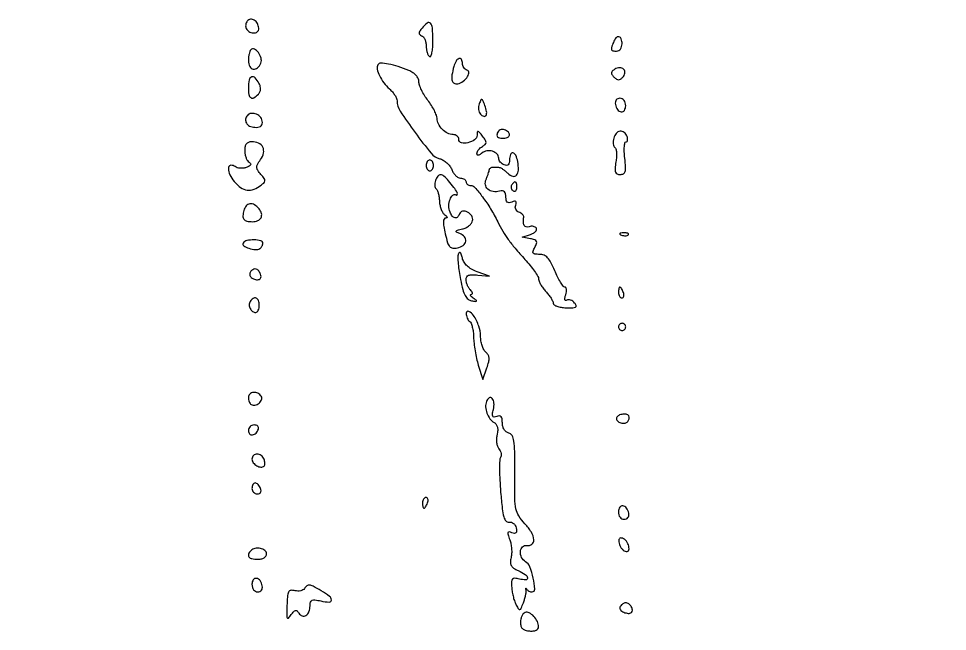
# Model space of a CAD drawing. Extents: x 0 to 4160, y 0 to 3120.
# Drawn here: x 3125.7 to 3381.7, y 558.1 to 727 of the extents above; entities that cross this region are included whole.
import ezdxf

# ---------------------------------------------------------------- set-up
doc = ezdxf.new("R2010")
doc.units = 0

msp = doc.modelspace()

# ---------------------------------------------------------------- linework, layer by layer
for points in [[(4159.499279, 606.274193, 0.000001), (4159.667734, 974.478125, 0.000057), (4159.806661, 1380.08378, 0.000034), (4159.883999, 1862.25)], [(757.647081, 3119.740147, 0.000002), (520.492565, 3119.487217, 0.4139)], [(1964.75, 0.149832, 0.000016), (2717.930904, 0.232101, 0.000028), (3351.473438, 0.357111), (3926.491843, 0.502577, 0.944149)]]:
    msp.add_lwpolyline(points, format="xyb")
for points in [[(3188.532624, 726.052786, 0.140675), (3188.238325, 725.005956, 0.150378), (3188.556117, 723.992904, 0.135832), (3189.426639, 723.26221, 0.107481), (3190.632341, 723, 0.107426), (3191.205027, 723.124479, 0.131351), (3191.62654, 723.471852, 0.120928), (3191.840657, 724.008508, 0.082815), (3191.823324, 724.667134, 0.103679), (3191.302492, 725.905288, 0.142821), (3190.371103, 726.66197, 0.182771), (3189.347864, 726.699843, 0.174919)], [(3236.872445, 724.337379, 0.024158), (3236.227915, 723.474905, 0.134492), (3236.044543, 722.932636, 0.241964), (3236.214414, 722.548224, 0.089044), (3236.75, 722.254045, -0.142429), (3237.228804, 721.921098, -0.064452), (3237.632812, 721.264358, -0.056235), (3237.907293, 720.40873, -0.049558), (3238, 719.475684, 0.036768), (3238.0696, 718.530489, 0.04085), (3238.276984, 717.639408, 0.04483), (3238.580247, 716.921961, 0.132696), (3238.942924, 716.535275, 0.450239), (3239.31463, 716.647222, 0.057901), (3239.607552, 717.541645, 0.03601), (3239.798864, 719.018436, 0.016148), (3239.846934, 720.976258, 0.015338), (3239.715179, 724.403873, 0.16532), (3239.186358, 725.665994, 0.397209), (3238.314146, 725.744839, 0.053719)], [(3289.606989, 720.418213, 0.013436), (3289.0888, 718.951151, 0.168163), (3289.100721, 718.370956, 0.274596), (3289.465711, 718.075161, 0.036287), (3290.5, 718, 0.130775), (3291.075754, 718.153209, 0.10214), (3291.5625, 718.583333, 0.08892), (3291.888136, 719.230589, 0.072314), (3292, 720, 0.07973), (3291.779244, 721.375605, 0.276633), (3291.125027, 721.941099, 0.272501), (3290.308319, 721.634558, 0.07847)], [(3189.690476, 718.357143, 0.110186), (3189.423964, 717.937581, 0.030492), (3189.202827, 717.184077, 0.029229), (3189.050838, 716.277221, 0.026911), (3189, 715.333333, 0.11803), (3189.369153, 713.791304, 0.232015), (3190.353181, 713.051146, 0.233839), (3191.534155, 713.378622, 0.119177), (3192.429755, 714.677541, 0.159682), (3192.499938, 716.087986, 0.093513), (3191.751936, 717.622902, 0.123046), (3190.651024, 718.524137, 0.316619)], [(3224.678699, 714.25367, 0.19483), (3224.502394, 713.066358, 0.052789), (3225.153977, 711.241254, 0.048396), (3226.343319, 709.279904, 0.04916), (3227.88197, 707.595012, -0.032118), (3228.692517, 706.765925, -0.03351), (3229.377829, 705.850997, -0.035579), (3229.856445, 704.984723, -0.108835), (3230, 704.333027, 0.145079), (3230.842469, 701.490649, 0.014261), (3234.94754, 695.551833, 0.013625), (3239.388058, 689.837168, 0.160625), (3241.733827, 688.351957, -0.072077), (3242.723427, 687.945396, -0.049638), (3243.702378, 687.227254, -0.049456), (3244.524931, 686.326151, -0.069538), (3245.048176, 685.373289, 0.052189), (3245.506538, 684.465564, 0.056237), (3246.133337, 683.697154, 0.063259), (3246.825399, 683.173394, 0.131118), (3247.475249, 683, -0.06375), (3248.058207, 682.925369, -0.081635), (3248.552104, 682.70625, -0.098531), (3248.88256, 682.381363, -0.150487), (3249, 682, 0.123783), (3249.096133, 681.617638, 0.099683), (3249.367188, 681.290114, 0.089745), (3249.772491, 681.067779, 0.078366), (3250.25, 680.987621, -0.214614), (3251.417472, 680.448351, -0.018254), (3253.54262, 677.813709, -0.023208), (3255.770758, 674.527678, -0.022175), (3257.721362, 671, 0.017728), (3259.143608, 668.372969, 0.023614), (3260.628328, 666.101258, 0.019815), (3262.514638, 663.699292, 0.008262), (3265.237534, 660.606465, -0.014313), (3266.669708, 658.939472, -0.018505), (3267.880829, 657.326804, -0.016449), (3268.782685, 655.932833, -0.133713), (3268.987534, 655.208187, 0.100894), (3269.124498, 654.567969, 0.029421), (3269.583838, 653.665236, 0.028267), (3270.233625, 652.686383, 0.026875), (3271, 651.769625, -0.023576), (3271.765539, 650.866043, -0.02637), (3272.4125, 649.926467, -0.02701), (3272.872434, 649.077064, -0.11102), (3273, 648.509627, 0.258625), (3273.241346, 648.074241, 0.05714), (3274.040249, 647.693907, 0.045757), (3275.184617, 647.415419, 0.02974), (3276.541272, 647.295996, 0.011381), (3278.44055, 647.285404, 0.120222), (3279.185111, 647.48067, 0.376016), (3279.336144, 647.887223, 0.082461), (3278.927965, 648.586797, 0.061121), (3278.412388, 649.0729, 0.071843), (3277.820607, 649.388892, 0.083825), (3277.246401, 649.493234, 0.142469), (3276.779559, 649.36376, -0.180301), (3276.437241, 649.295507, -0.310042), (3276.235372, 649.487855, -0.10422), (3276.235072, 650.018746, -0.025057), (3276.460254, 650.874771, 0.037743), (3276.652609, 651.689389, 0.067575), (3276.667357, 652.375714, 0.106205), (3276.513587, 652.831962, 0.264444), (3276.218087, 653, -0.237878), (3275.764453, 653.228764, -0.021123), (3275.025557, 654.321875, -0.023985), (3274.223258, 655.775902, -0.016279), (3273.445678, 657.5, 0.019925), (3272.407435, 659.757997, 0.069719), (3271.491706, 661.068103, 0.108751), (3270.495028, 661.757155, 0.097367), (3269.259795, 662, -0.025712), (3268.00142, 662.064752, -0.222696), (3267.532887, 662.346283, -0.244766), (3267.474713, 662.866337, -0.030685), (3267.962911, 663.930699, 0.038243), (3268.423586, 664.976436, 0.205741), (3268.382682, 665.583126, 0.194408), (3267.910282, 665.992159, 0.033843), (3266.748095, 666.303749), (3264.5, 666.746101), (3266.738753, 667.486741, 0.044895), (3267.553272, 667.840003, 0.075212), (3268.146588, 668.290197, 0.110951), (3268.435042, 668.760083, 0.224444), (3268.387602, 669.181864, 0.121827), (3268.05661, 669.50589, 0.081501), (3267.560071, 669.698286, 0.073719), (3266.977704, 669.733181, 0.069884), (3266.398849, 669.599558, -0.149864), (3265.603634, 669.544686, -0.210366), (3265.041792, 669.965895, -0.124775), (3264.789565, 670.897005, -0.044778), (3264.890854, 672.277826, 0.166452), (3264.83374, 672.616307, 0.070857), (3264.556238, 672.990177, 0.059079), (3264.116267, 673.34074, 0.047122), (3263.572418, 673.610584, -0.097797), (3263.062317, 673.931375, -0.097644), (3262.712119, 674.422152, -0.098231), (3262.575745, 675.006534, -0.100293), (3262.674483, 675.594099, 0.054768), (3262.837472, 676.214323, 0.273297), (3262.707431, 676.534304, 0.21953), (3262.329354, 676.618458, 0.038324), (3261.611341, 676.404352, -0.070925), (3260.868049, 676.234392, -0.201866), (3260.373302, 676.395713, -0.168509), (3260.086071, 676.89351, -0.0474), (3260, 677.799392, 0.055653), (3259.900132, 678.693848, 0.1536), (3259.584777, 679.235541, 0.171747), (3259.043103, 679.463665, 0.073542), (3258.25, 679.393377, -0.095349), (3256.441243, 679.311766, -0.144058), (3255.018572, 679.966268, -0.17296), (3254.337976, 681.180345, -0.146183), (3254.517916, 682.649075, 0.009837), (3254.834084, 683.412711, 0.010302), (3255.11489, 684.176603, 0.010018), (3255.330261, 684.845203, 0.044264), (3255.413633, 685.25, -0.094999), (3255.503502, 685.536377, -0.086786), (3255.694942, 685.779688, -0.08702), (3255.957078, 685.943088, -0.096246), (3256.25, 686), (3257.052455, 686), (3257.928571, 686, -0.11379), (3258.394833, 685.892496, -0.029314), (3259.07264, 685.511735, -0.02829), (3259.81479, 684.974026, -0.025464), (3260.519322, 684.337821, 0.118189), (3261.864775, 683.512709, 0.305643), (3262.907015, 683.810632, 0.172581), (3263.435577, 685.22635, 0.051148), (3263.232393, 687.564646, 0.054741), (3262.702136, 689.289476, 0.243939), (3261.907463, 689.938217, 0.385541), (3261.232274, 689.542746, 0.076394), (3261, 688.031385, -0.051069), (3260.9132, 687.183769, -0.155809), (3260.632608, 686.68592, -0.195231), (3260.163102, 686.507681, -0.086117), (3259.5, 686.638374, -0.068785), (3258.926531, 686.954467, -0.062945), (3258.440625, 687.422663, -0.066733), (3258.111635, 687.965369, -0.10329), (3258, 688.5, 0.196175), (3257.534178, 689.64157, 0.126451), (3256.29544, 690.391482, 0.112066), (3254.719937, 690.501316, 0.135603), (3253.373252, 689.894808, -0.027171), (3252.748029, 689.43086, -0.134645), (3252.33563, 689.295846, -0.29588), (3252.093417, 689.43667, -0.117744), (3252, 689.827865, -0.113796), (3252.108872, 690.300035, -0.053486), (3252.443539, 690.833715, -0.049072), (3252.932341, 691.342836, -0.049412), (3253.50992, 691.745614, 0.049004), (3254.285935, 692.285834, 0.21664), (3254.516285, 692.777619, 0.146244), (3254.336783, 693.404045, 0.01949), (3253.541724, 694.545304, 0.009824), (3252.703092, 695.61018, 0.170217), (3252.330962, 695.836726, 0.430088), (3252.103255, 695.68004, 0.034085), (3252.031803, 694.866577, -0.237054), (3251.354736, 693.581725, -0.095526), (3249.501063, 692.731987, -0.119688), (3247.715221, 692.730006, -0.346346), (3247, 693.638672, 0.114682), (3246.879308, 694.157953, 0.100381), (3246.538393, 694.60011, 0.093625), (3246.02865, 694.896847, 0.085324), (3245.428571, 695, -0.122163), (3243.915609, 695.375258, -0.076808), (3242.446372, 696.468164, -0.076483), (3241.369793, 697.959543, -0.118699), (3241, 699.495293, 0.094048), (3240.839996, 700.338423, 0.023851), (3240.265625, 701.615052, 0.023469), (3239.456912, 703.036041, 0.021821), (3238.5, 704.411113, -0.025241), (3237.543159, 705.806332, -0.025431), (3236.734375, 707.287469, -0.026258), (3236.165812, 708.645648, -0.086201), (3236, 709.60028, 0.111838), (3235.806809, 710.453185, 0.072083), (3235.241123, 711.299118, 0.062441), (3234.363039, 712.058052, 0.048731), (3233.25, 712.652644, 0.021104), (3230.289222, 713.736933, 0.031056), (3227.603756, 714.413367, 0.031101), (3225.471786, 714.675801, 0.281835)], [(3245.630286, 713.75, 0.019658), (3245.11047, 711.452696, 0.085017), (3245.091533, 710.058992, 0.18555), (3245.528692, 709.300706, 0.171889), (3246.377555, 709, 0.144004), (3247.842001, 709.430703, 0.086348), (3249.185797, 710.668477, 0.128987), (3249.730814, 711.966175, 0.361405), (3249.25, 712.745955, -0.092683), (3248.77223, 713.012885, -0.06988), (3248.367188, 713.459228, -0.068449), (3248.093651, 714.010345, -0.081183), (3248, 714.583333, 0.122724), (3247.72682, 715.679555, 0.370846), (3247.064249, 715.93814, 0.182939), (3246.234314, 715.239053, 0.061842)], [(3290, 713, 0.044456), (3289.302215, 712.477831, 0.184043), (3289.065372, 712.01786, 0.182588), (3289.193742, 711.5145, 0.043652), (3289.758359, 710.841641, 0.047626), (3290.432016, 710.285401, 0.14551), (3290.991325, 710.108675, 0.150044), (3291.545495, 710.268517, 0.051726), (3292.2, 710.8, 0.155629), (3292.789428, 711.941597, 0.242925), (3292.460382, 712.973143, 0.20787), (3291.353044, 713.409654, 0.130525)], [(3189, 708, 0.034493), (3189.13683, 706.018896, 0.213674), (3189.66462, 705.175056, 0.295242), (3190.504601, 705.161047, 0.057037), (3191.753196, 706.153196, 0.081163), (3192.205339, 706.781962, 0.101995), (3192.388144, 707.474241, 0.088719), (3192.292184, 708.256297, 0.04812), (3191.918012, 709.153196, 0.061612), (3190.851774, 710.664335, 0.311975), (3189.900233, 710.885578, 0.255125), (3189.20037, 710.04592, 0.048851)], [(3252.635784, 703.493251, 0.06147), (3252.443258, 702.718684, 0.057833), (3252.43894, 701.903964, 0.062152), (3252.613443, 701.173121, 0.107125), (3252.950551, 700.649449, 0.107382), (3253.888599, 700.046263, 0.378034), (3254.504943, 700.282024, 0.169121), (3254.659797, 701.324085, 0.041716), (3254.190049, 703.015285, 0.008832), (3253.651948, 704.39454, 0.224359), (3253.361379, 704.659722, 0.374203), (3253.077718, 704.533793, 0.017613)], [(3290.176676, 703.332866, 0.100818), (3290.769787, 701.900237, 0.210781), (3291.770795, 701.270086, 0.297834), (3292.642779, 701.672718, 0.14074), (3293, 702.916667, 0.066422), (3292.888599, 703.751548, 0.09567), (3292.561201, 704.41896, 0.111791), (3292.054646, 704.84677, 0.12024), (3291.426676, 705, 0.099154), (3290.820192, 704.878535, 0.133817), (3290.380696, 704.53647, 0.126354), (3290.159635, 704.00171, 0.083236)], [(3188.53422, 700.055368, 0.144136), (3188.230788, 698.94725, 0.173116), (3188.611303, 697.942001, 0.136742), (3189.647897, 697.241466, 0.080801), (3191.132341, 697, 0.058724), (3192.011784, 697.103646, 0.142972), (3192.573438, 697.424217, 0.160906), (3192.835092, 697.967189, 0.08023), (3192.811841, 698.738516, 0.148789), (3192.163712, 699.966422, 0.123391), (3190.89411, 700.734691, 0.136944), (3189.512979, 700.771225, 0.195296)], [(3257.614144, 695.436858, 0.097437), (3257.506289, 694.816529, 0.191389), (3257.698442, 694.36245, 0.147085), (3258.203375, 694.086475, 0.052077), (3259.031385, 694, 0.082284), (3260.356615, 694.219577, 0.258012), (3260.942638, 694.864752, 0.277251), (3260.688863, 695.660997, 0.088968), (3259.582759, 696.329869, 0.100452), (3258.999793, 696.427645, 0.098266), (3258.419866, 696.291883, 0.097606), (3257.932703, 695.943756, 0.097642)], [(3289.710511, 694.000996, 0.042865), (3289.572544, 693.197736, 0.052509), (3289.588149, 692.436649, 0.061463), (3289.743163, 691.824968, 0.162984), (3290.028036, 691.482673, -0.204924), (3290.319355, 691.068484, -0.03502), (3290.455513, 690.093161, -0.033237), (3290.458296, 688.852977, -0.024172), (3290.303314, 687.481677, 0.017318), (3290.067045, 685.620084, 0.106011), (3290.181953, 684.66409, 0.212758), (3290.63739, 684.175332, 0.100691), (3291.49921, 684, 0.125328), (3292.376344, 684.223366, 0.202809), (3292.848383, 684.816869, 0.08428), (3292.973063, 686.016697, 0.011906), (3292.75289, 688.5, -0.017484), (3292.619299, 690.225312, -0.02936), (3292.643116, 691.678125, -0.030151), (3292.78938, 692.751922, -0.357999), (3293.091452, 693, 0.214135), (3293.365183, 693.122864, 0.138066), (3293.519699, 693.440625, 0.088237), (3293.520759, 693.925277, 0.048181), (3293.361626, 694.5, 0.128046), (3292.559093, 695.621495, 0.210741), (3291.456745, 695.93797, 0.189903), (3290.390781, 695.34008, 0.107541)], [(3188, 690.559017, 0.044253), (3188.087616, 689.571007, 0.04508), (3188.347689, 688.620189, 0.049175), (3188.729384, 687.840726, 0.116418), (3189.183624, 687.386514, -0.09653), (3189.582607, 687.017765, -0.28587), (3189.609508, 686.661705, -0.154909), (3189.255441, 686.310077, -0.031371), (3188.433624, 685.951082, -0.055442), (3187.607867, 685.750445, -0.049765), (3186.726966, 685.725655, -0.052836), (3185.924569, 685.869087, -0.097881), (3185.339028, 686.172143, 0.180688), (3184.206662, 686.541401, 0.351366), (3183.53352, 685.953294, 0.139737), (3183.692039, 684.385072, 0.064658), (3184.696537, 682.578902, 0.055812), (3186.447883, 680.692146, 0.1157), (3188.21961, 679.768152, 0.13204), (3190.056889, 679.790606, 0.084256), (3191.998759, 680.711684, 0.021465), (3193.234017, 681.658429, 0.185869), (3193.564227, 682.253798, 0.19667), (3193.400031, 682.898085, 0.024416), (3192.463867, 684.039927, -0.031103), (3191.564528, 685.167247, -0.148239), (3191.310656, 685.941472, -0.13503), (3191.51762, 686.766054, -0.02417), (3192.371939, 688.12063, 0.097358), (3193.175377, 689.934796, 0.175618), (3192.975347, 691.528169, 0.177307), (3191.804256, 692.613161, 0.099397), (3189.877555, 693, 0.086624), (3189.026805, 692.851496, 0.143345), (3188.442295, 692.424979, 0.117071), (3188.106329, 691.677848, 0.047411)], [(3238, 686.5, 0.064853), (3238.074694, 685.926543, 0.082425), (3238.29375, 685.440625, 0.098894), (3238.618646, 685.115568, 0.148195), (3239, 685, 0.148195), (3239.381354, 685.115568, 0.098894), (3239.70625, 685.440625, 0.082425), (3239.925306, 685.926543, 0.064853), (3240, 686.5, 0.064853), (3239.925306, 687.073457, 0.082425), (3239.70625, 687.559375, 0.098894), (3239.381354, 687.884432, 0.148195), (3239, 688, 0.148195), (3238.618646, 687.884432, 0.098894), (3238.29375, 687.559375, 0.082425), (3238.074694, 687.073457, 0.064853)], [(3240.573119, 682.32995, 0.050022), (3240.38702, 681.648111, 0.058933), (3240.354425, 680.980116, 0.068772), (3240.470707, 680.424485, 0.150545), (3240.728557, 680.07995, -0.139802), (3241.045592, 679.67441, -0.030385), (3241.332043, 678.824175, -0.029436), (3241.552727, 677.764697, -0.024497), (3241.664773, 676.61937, 0.041107), (3241.817953, 675.454066, 0.041569), (3242.159464, 674.334046, 0.044971), (3242.624916, 673.415311, 0.11225), (3243.152346, 672.884683, -0.031639), (3243.623008, 672.542875, -0.154702), (3243.799036, 672.269726, -0.366432), (3243.714649, 672.089069, -0.104769), (3243.388731, 672.015313, 0.281654), (3242.946115, 671.736047, 0.108299), (3242.763817, 671.000964, 0.050044), (3242.85798, 669.707442, 0.013073), (3243.269744, 667.663717, 0.015058), (3243.910041, 665.208156, 0.107476), (3244.494582, 664.136424, 0.193449), (3245.309984, 663.716909, 0.070586), (3246.631013, 663.780294, 0.105496), (3248.213363, 664.447618, 0.204334), (3248.927762, 665.591252, 0.223213), (3248.569585, 666.818439, 0.120748), (3247.25, 667.735345, -0.024189), (3246.36473, 668.125695, -0.434663), (3246.285927, 668.39261, -0.194627), (3246.615298, 668.644757, -0.009185), (3247.994749, 668.997806, 0.056943), (3248.973304, 669.350522, 0.055956), (3249.853355, 669.916483, 0.061013), (3250.509626, 670.599247, 0.11386), (3250.818655, 671.29687, 0.196477), (3250.556609, 672.60463, 0.126209), (3249.391966, 673.655168, 0.16008), (3248.054871, 673.878328, 0.281326), (3247.226637, 673.17991, -0.11109), (3246.692722, 672.295282, -0.249815), (3245.970007, 672.058273, -0.189464), (3245.205843, 672.523853, -0.070791), (3244.584314, 673.640877, -0.093535), (3244.272853, 675.353646, -0.082243), (3244.582002, 677.14642, -0.124529), (3245.326163, 678.275684, -0.335258), (3246.226505, 678.360012, 0.476238), (3246.567815, 678.47896, 0.210071), (3246.530419, 679.031459, 0.040422), (3245.629451, 680.460563, 0.016569), (3244.192908, 682.25, 0.034641), (3242.912537, 683.547302, 0.176971), (3241.984363, 683.909869, 0.245211), (3241.230853, 683.537622, 0.066248)], [(3261.542705, 681.069098, 0.108373), (3261.401101, 680.665803, 0.099685), (3261.434921, 680.22714, 0.095498), (3261.639411, 679.820631, 0.090427), (3261.983688, 679.510081, 0.136093), (3262.36964, 679.397824, 0.190788), (3262.701458, 679.524436, 0.140899), (3262.925389, 679.890269, 0.067432), (3263, 680.440983, 0.039415), (3262.914842, 681.519563, 0.25701), (3262.592818, 681.933879, 0.315493), (3262.13314, 681.838655, 0.050477)], [(3187.725393, 674.057905, 0.052447), (3187.500243, 672.577997, 0.178876), (3187.790728, 671.664328, 0.177564), (3188.607516, 671.155087, 0.051554), (3190.10765, 671, 0.096682), (3191.59055, 671.289446, 0.177534), (3192.490127, 672.105805, 0.187859), (3192.620177, 673.271956, 0.108522), (3191.963645, 674.543805, 0.081223), (3190.697922, 675.644962, 0.16858), (3189.436133, 675.926951, 0.193884), (3188.39235, 675.360567, 0.10914)], [(3187.570264, 665.11369, 0.405143), (3187.731006, 664.382137, 0.067195), (3189.162358, 663.689911, 0.05642), (3190.954376, 663.320028, 0.162509), (3192.173541, 663.607255, 0.072164), (3192.489729, 663.87231, 0.052935), (3192.757228, 664.244406, 0.053267), (3192.938932, 664.661227, 0.076312), (3193, 665.059017, 0.349678), (3192.444603, 665.756066, 0.053846), (3190.560065, 665.978823, 0.050997), (3188.55304, 665.793983, 0.208828)], [(3291.8125, 667.316886, 0.051402), (3292.359369, 667.160852, 0.05415), (3292.916927, 667.123424, 0.060344), (3293.402231, 667.202593, 0.126455), (3293.729167, 667.395833, 0.296942), (3293.77538, 667.614691, 0.208169), (3293.592839, 667.799335, 0.077125), (3293.112848, 667.910055, 0.028489), (3292.416667, 667.921053, 0.018894), (3291.670344, 667.862007, 0.168741), (3291.37858, 667.720685, 0.470617), (3291.395823, 667.538436, 0.054073)], [(3246.86701, 662.04219, 0.091246), (3246.732401, 661.162386, 0.013977), (3246.835736, 659.386368, 0.015228), (3247.082911, 657.274711, 0.012683), (3247.470466, 655.048232, 0.015238), (3248.111762, 652.286662, 0.056264), (3248.760017, 650.620544, 0.09799), (3249.536063, 649.658564, 0.135794), (3250.539737, 649.202286, 0.007611), (3251.631426, 649.046748, 0.29127), (3251.8453, 649.147581, 0.390464), (3251.80878, 649.346991, 0.009902), (3251, 649.930931, -0.028115), (3250.484512, 650.332452, -0.093214), (3250.219687, 650.66883, -0.293791), (3250.238785, 650.879388, -0.226962), (3250.45, 650.984687, 0.207397), (3250.70005, 651.09789, 0.239309), (3250.768437, 651.348002, 0.10736), (3250.596049, 651.737392, 0.038699), (3250.2, 652.2, -0.05718), (3249.740516, 652.778588, -0.038888), (3249.3525, 653.525375, -0.039099), (3249.087539, 654.316185, -0.061361), (3249, 655.026807, -0.123409), (3249.18855, 655.779093, -0.178022), (3249.696004, 656.230753, -0.097601), (3250.641536, 656.403155, -0.023094), (3252.25, 656.305863), (3255.5, 655.958111), (3252.0407, 657.229056, -0.038548), (3250.482198, 657.942212, -0.060534), (3249.291009, 658.805494, -0.069754), (3248.46116, 659.824447, -0.076893), (3247.97698, 661, 0.018016), (3247.680094, 662.059347, 0.127588), (3247.39736, 662.507247, 0.426968), (3247.126337, 662.492826, 0.094468)], [(3189.693853, 657.36052, 0.194451), (3189.382462, 656.626651, 0.171052), (3189.646867, 655.833149, 0.128523), (3190.447765, 655.218361, 0.100093), (3191.527632, 655, 0.102783), (3192.053314, 655.109216, 0.164887), (3192.389385, 655.413947, 0.145256), (3192.496028, 655.893224, 0.07435), (3192.361626, 656.5, 0.066432), (3191.841446, 657.454275, 0.158053), (3191.194026, 657.921907, 0.182991), (3190.463228, 657.885371, 0.093639)], [(3291, 651.5, 0.062722), (3291.07223, 650.926468, 0.08088), (3291.284531, 650.440625, 0.098158), (3291.599211, 650.115494, 0.152681), (3291.968615, 650, 0.184534), (3292.289193, 650.122486, 0.147206), (3292.483616, 650.440625, 0.100118), (3292.511135, 650.925634, 0.055937), (3292.361626, 651.5, 0.02136), (3292.112506, 652.074558, 0.030395), (3291.839659, 652.559375, 0.030693), (3291.579329, 652.912889, 0.222225), (3291.393011, 653, 0.289661), (3291.241071, 652.903916, 0.046727), (3291.115447, 652.559375, 0.039339), (3291.028469, 652.074824, 0.024748)], [(3189.5, 649, 0.144187), (3189.245197, 648.069103, 0.115518), (3189.502676, 647.057547, 0.118376), (3190.174754, 646.283364, 0.156311), (3191.059017, 646, 0.200667), (3191.418575, 646.150357, 0.084925), (3191.723586, 646.5875, 0.064972), (3191.93082, 647.23444, 0.045091), (3192, 648, 0.086441), (3191.77983, 649.264012, 0.21455), (3191.141919, 649.925046, 0.248207), (3190.303763, 649.835804, 0.106542)], [(3249.033269, 645.809017, 0.054147), (3249.094743, 645.116351, 0.049991), (3249.303523, 644.433213, 0.05347), (3249.619313, 643.859726, 0.102113), (3250, 643.5, -0.161965), (3250.39211, 643.030751, -0.032524), (3250.728825, 641.979287, -0.031266), (3250.974092, 640.649412, -0.024767), (3251.076852, 639.190983, 0.023784), (3251.193358, 637.489771, 0.012822), (3251.489902, 635.409226, 0.012744), (3251.901437, 633.300168, 0.019542), (3252.375063, 631.5), (3253.596422, 627.5), (3254.724758, 630.688516, 0.021367), (3255.243328, 632.380513, 0.080866), (3255.346122, 633.479256, 0.12155), (3255.08084, 634.307388, 0.081719), (3254.426547, 635.060961, -0.101518), (3253.878493, 635.744641, -0.040825), (3253.419048, 636.856724, -0.038245), (3253.105388, 638.174215, -0.039338), (3253, 639.511661, 0.089389), (3252.512834, 642.214856, 0.051423), (3251.041137, 645.190047, 0.150581), (3249.77048, 646.28169, 0.534021)], [(3291, 642, 0.099038), (3291.076342, 641.618362, 0.097945), (3291.29375, 641.29375, 0.097945), (3291.618362, 641.076342, 0.099038), (3292, 641, 0.099038), (3292.381638, 641.076342, 0.097945), (3292.70625, 641.29375, 0.097945), (3292.923658, 641.618362, 0.099038), (3293, 642, 0.099038), (3292.923658, 642.381638, 0.097945), (3292.70625, 642.70625, 0.097945), (3292.381638, 642.923658, 0.099038), (3292, 643, 0.099038), (3291.618362, 642.923658, 0.097945), (3291.29375, 642.70625, 0.097945), (3291.076342, 642.381638, 0.099038)], [(3189, 622.559017, 0.050179), (3189.059136, 621.971245, 0.047705), (3189.234338, 621.396494, 0.051353), (3189.491943, 620.917963, 0.105582), (3189.797746, 620.625, 0.196264), (3190.819047, 620.453917, 0.116315), (3191.945849, 621.002701, 0.126473), (3192.648739, 621.957912, 0.238458), (3192.569098, 622.888197, 0.13979), (3191.644332, 623.731646, 0.139299), (3190.412475, 623.96198, 0.168863), (3189.404999, 623.504142, 0.205232)], [(3254.63617, 621.494256, 0.105087), (3254.395212, 619.972139, 0.074172), (3254.741151, 618.269738, 0.073314), (3255.576043, 616.722836, 0.097444), (3256.75871, 615.653233, -0.106717), (3257.322451, 615.124255, -0.09399), (3257.649684, 614.385828, -0.075923), (3257.723644, 613.441478, -0.043154), (3257.541062, 612.30758, 0.049535), (3257.384686, 611.250859, 0.044345), (3257.429803, 610.143082, 0.04697), (3257.655289, 609.149712, 0.094188), (3258.04303, 608.448152, -0.063761), (3258.424565, 607.8468, -0.063461), (3258.643032, 607.167771, -0.069322), (3258.673048, 606.517115, -0.115827), (3258.499973, 605.999957, 0.131922), (3258.263917, 605.212496, 0.008107), (3258.232543, 602.743001, 0.011597), (3258.312094, 599.764567, 0.008303), (3258.533523, 596.439789, 0.006511), (3258.969719, 591.916221, 0.041048), (3259.409664, 589.643377, 0.108263), (3259.99712, 588.539188, 0.26381), (3260.833388, 588.233637, -0.114117), (3261.480234, 588.193684, -0.10014), (3262.079011, 587.875415, -0.091789), (3262.546455, 587.319955, -0.078863), (3262.815172, 586.604091, -0.038922), (3262.924342, 585.727448, -0.197526), (3262.761734, 585.27346, -0.246681), (3262.35879, 585.124948, -0.059024), (3261.644373, 585.306225, 0.053984), (3260.868354, 585.511454, 0.37048), (3260.558986, 585.31796, 0.154624), (3260.561525, 584.759944, 0.012989), (3261.044584, 583.382736, -0.043669), (3261.367827, 582.241625, -0.029219), (3261.544304, 580.895284, -0.029443), (3261.561727, 579.559811, -0.050062), (3261.399522, 578.455688, 0.053301), (3261.221701, 577.188374, 0.136005), (3261.438017, 576.294563, 0.121301), (3262.105287, 575.57718, 0.038175), (3263.397888, 574.864571, -0.036762), (3265.334874, 573.803832, -0.221474), (3265.92889, 572.857153, -0.454816), (3265.443827, 572.314303, -0.058506), (3263.68846, 572.542056, 0.037133), (3262.394323, 572.766431, 0.240351), (3261.796761, 572.531688, 0.180101), (3261.533577, 571.8498, 0.020275), (3261.581798, 570.16291, 0.026103), (3261.736466, 568.89424, 0.020009), (3262.0325, 567.528935, 0.020391), (3262.413863, 566.270784, 0.044363), (3262.828402, 565.351803, 0.019914), (3263.485703, 564.285108, 0.335782), (3263.853752, 564.158705, 0.21731), (3264.200089, 564.478165, 0.0101), (3264.803663, 566, 0.01834), (3265.145955, 567.030468, 0.019684), (3265.40284, 568.059375, 0.019662), (3265.552985, 568.955627, 0.08233), (3265.532494, 569.5, -0.017595), (3265.472549, 569.856199, -0.213457), (3265.511132, 569.985937, -0.480379), (3265.596144, 569.983002, -0.032687), (3265.747228, 569.75, 0.08965), (3265.983515, 569.462972, 0.056349), (3266.345419, 569.220312, 0.054296), (3266.770303, 569.055714, 0.06537), (3267.194624, 569, 0.432534), (3267.925056, 569.777294, 0.037374), (3267.510734, 572.785781, 0.036549), (3266.595816, 575.912845, 0.176235), (3265.41198, 577.29969, -0.151476), (3264.313944, 578.467037, -0.13104), (3263.989323, 580.123238, -0.175131), (3264.554065, 581.409239, -0.250041), (3265.713748, 581.793837, 0.208443), (3267.129744, 582.142146, 0.255673), (3267.674795, 583.369315, 0.117799), (3266.997104, 585.433959, 0.049963), (3265.219133, 587.765417, -0.044055), (3263.537737, 589.91714, -0.094193), (3262.744103, 591.862104, -0.046985), (3262.441793, 594.711816, -0.004687), (3262.425227, 601.577231, 0.004372), (3262.414277, 607.72219, 0.034506), (3262.188123, 610.560564, 0.090294), (3261.677844, 612.057184, 0.204365), (3260.75, 612.775689, -0.104505), (3260.045787, 613.128105, -0.085577), (3259.48465, 613.757906, -0.07696), (3259.123107, 614.604873, -0.06254), (3259, 615.585247, 0.035483), (3258.922544, 616.675323, 0.146357), (3258.648416, 617.269091, 0.219031), (3258.169089, 617.481063, 0.088109), (3257.449203, 617.342134, -0.068065), (3256.702935, 617.167017, -0.314663), (3256.337853, 617.373702, -0.155315), (3256.255833, 617.965244, -0.01888), (3256.53023, 619.264424, 0.075888), (3256.699425, 621.051052, 0.163199), (3256.19173, 622.319905, 0.380822), (3255.385966, 622.432559, 0.155118)], [(3290.564761, 617.104785, 0.149708), (3290.464363, 616.721781, 0.123524), (3290.58423, 616.315123, 0.099406), (3290.915463, 615.94545, 0.069014), (3291.407978, 615.673686, 0.084271), (3292.416644, 615.471043, 0.13906), (3293.25385, 615.681458, 0.153587), (3293.801788, 616.277437, 0.1101), (3294, 617.166667, 0.299377), (3293.603754, 617.769138, 0.106719), (3292.544117, 617.97801, 0.088031), (3291.329087, 617.739769, 0.16343)], [(3189, 613.416667, 0.190724), (3189.346973, 612.540134, 0.244413), (3190.153639, 612.257027, 0.165501), (3191.122932, 612.749304, 0.113253), (3191.770833, 613.8125, 0.134046), (3191.795817, 614.264262, 0.144529), (3191.585286, 614.651172, 0.119977), (3191.158616, 614.910766, 0.077096), (3190.583333, 615, 0.099038), (3189.979073, 614.879125, 0.097945), (3189.465104, 614.534896, 0.097945), (3189.120875, 614.020927, 0.099038)], [(3190, 605.606989, 0.166945), (3190.345588, 604.6008, 0.095783), (3191.322224, 603.747442, 0.104344), (3192.475802, 603.366162, 0.228002), (3193.333333, 603.666667, 0.144015), (3193.498236, 603.968997, 0.054566), (3193.548781, 604.452084, 0.048251), (3193.49089, 605.022153, 0.042219), (3193.32411, 605.597766, 0.146107), (3192.560823, 606.588249, 0.156585), (3191.400611, 606.964279, 0.194016), (3190.410382, 606.568199, 0.20454)], [(3190, 597.5, 0.096899), (3190.112001, 596.927495, 0.097416), (3190.431406, 596.440625, 0.098432), (3190.908181, 596.114629, 0.10122), (3191.468615, 596, 0.094119), (3192.027855, 596.106211, 0.166113), (3192.382077, 596.407358, 0.151899), (3192.496694, 596.885039, 0.075244), (3192.361626, 597.5, 0.048303), (3192.075237, 598.073796, 0.053891), (3191.692784, 598.559375, 0.061199), (3191.276919, 598.891374, 0.13875), (3190.893011, 599, 0.164455), (3190.552359, 598.884842, 0.095748), (3190.262322, 598.559375, 0.076852), (3190.066322, 598.073715, 0.057609)], [(3237, 593.5, 0.024748), (3237.028469, 592.925176, 0.039339), (3237.115447, 592.440625, 0.046727), (3237.241071, 592.096084, 0.289661), (3237.393011, 592, 0.222225), (3237.579329, 592.087111, 0.030693), (3237.839659, 592.440625, 0.030395), (3238.112506, 592.925442, 0.02136), (3238.361626, 593.5, 0.055937), (3238.511135, 594.074366, 0.100118), (3238.483616, 594.559375, 0.147206), (3238.289193, 594.877514, 0.184534), (3237.968615, 595, 0.152681), (3237.599211, 594.884506, 0.098158), (3237.284531, 594.559375, 0.08088), (3237.07223, 594.073532, 0.062722)], [(3291, 591.083333, 0.066422), (3291.111401, 590.248452, 0.09567), (3291.438799, 589.58104, 0.111791), (3291.945354, 589.15323, 0.12024), (3292.573324, 589, 0.099154), (3293.179808, 589.121465, 0.133817), (3293.619304, 589.46353, 0.126354), (3293.840365, 589.99829, 0.083236), (3293.823324, 590.667134, 0.100818), (3293.230213, 592.099763, 0.210781), (3292.229205, 592.729914, 0.297834), (3291.357221, 592.327282, 0.14074)], [(3291.154497, 582.448034, 0.061282), (3291.386587, 581.733074, 0.053155), (3291.79375, 581.057674, 0.055874), (3292.305054, 580.520093, 0.094625), (3292.845503, 580.217698, 0.100052), (3293.389327, 580.151022, 0.215807), (3293.751111, 580.34986, 0.158392), (3293.910592, 580.817, 0.05162), (3293.845503, 581.551966, 0.061282), (3293.613413, 582.266926, 0.053155), (3293.20625, 582.942326, 0.055874), (3292.694946, 583.479907, 0.094625), (3292.154497, 583.782302, 0.100052), (3291.610673, 583.848978, 0.215807), (3291.248889, 583.65014, 0.158392), (3291.089408, 583.183, 0.05162)], [(3189.666667, 580.333333, 0.100787), (3189.055946, 579.410269, 0.268587), (3189.163032, 578.656815, 0.178078), (3189.981608, 578.152274, 0.050018), (3191.5, 578, 0.04716), (3192.543379, 578.09863, 0.088208), (3193.333333, 578.4, 0.118484), (3193.822179, 578.88002, 0.140575), (3194, 579.5, 0.237956), (3193.541529, 580.408803, 0.112056), (3192.305075, 580.950869, 0.097448), (3190.806903, 580.944436, 0.147767)], [(3190, 571.083333, 0.066422), (3190.111401, 570.248452, 0.09567), (3190.438799, 569.58104, 0.111791), (3190.945354, 569.15323, 0.12024), (3191.573324, 569, 0.099154), (3192.179808, 569.121465, 0.133817), (3192.619304, 569.46353, 0.126354), (3192.840365, 569.99829, 0.083236), (3192.823324, 570.667134, 0.100818), (3192.230213, 572.099763, 0.210781), (3191.229205, 572.729914, 0.297834), (3190.357221, 572.327282, 0.14074)], [(3204.446158, 569.912882, -0.128025), (3204.049187, 569.533643, -0.070103), (3203.417298, 569.29007, -0.06247), (3202.658807, 569.211543, -0.058608), (3201.887141, 569.319262, 0.090079), (3200.69871, 569.409882, 0.267233), (3200.060434, 568.948567, 0.091275), (3199.753135, 567.696395, 0.007078), (3199.599041, 564.232519, 0.006385), (3199.564936, 562.28745, 0.17012), (3199.73166, 561.804253, 0.468489), (3200.042972, 561.79638, 0.022062), (3200.789485, 562.727648, -0.024964), (3201.506147, 563.611125, -0.166316), (3201.99371, 563.883682, -0.247264), (3202.432122, 563.745814, -0.056996), (3202.927682, 563.117013, 0.168996), (3203.848954, 562.368362, 0.236654), (3204.884352, 562.490261, 0.159759), (3205.711271, 563.529724, 0.089026), (3206, 565.138472, -0.061141), (3206.128195, 566.182907, -0.229005), (3206.539676, 566.676917, -0.141333), (3207.343206, 566.794449, -0.020162), (3209, 566.5, 0.038871), (3211.272342, 566.183248, 0.421979), (3211.889379, 566.744195, 0.247334), (3211.396954, 567.762095, 0.025436), (3209.095708, 569.284392, 0.009067), (3206.845695, 570.559047, 0.090985), (3205.823359, 570.89311, 0.209989), (3205.123264, 570.692094, 0.08109)], [(3291.495635, 564.992937, 0.153283), (3291.385628, 564.560991, 0.123144), (3291.527978, 564.100609, 0.097937), (3291.911954, 563.680239, 0.067341), (3292.479746, 563.369399, 0.067736), (3293.724488, 563.076451, 0.188422), (3294.573555, 563.317483, 0.261672), (3294.863615, 563.985128, 0.113371), (3294.541119, 564.933469, 0.098738), (3293.843686, 565.681493, 0.152164), (3293.01095, 565.958873, 0.155876), (3292.182705, 565.71195, 0.104938)], [(3265.25, 563.301633, 0.130469), (3264.771355, 562.96142, 0.063859), (3264.367188, 562.32507, 0.056808), (3264.092869, 561.510441, 0.052879), (3264, 560.634775, 0.066223), (3264.139336, 559.587357, 0.135868), (3264.557805, 558.880597, 0.122656), (3265.314347, 558.44538, 0.048882), (3266.5, 558.229309, 0.043634), (3267.51186, 558.234003, 0.080059), (3268.308228, 558.438732, 0.114363), (3268.814517, 558.815013, 0.177819), (3269, 559.320072, 0.11466), (3268.654804, 560.805586, 0.074842), (3267.648082, 562.258169, 0.082253), (3266.373852, 563.229263, 0.214586)]]:
    msp.add_lwpolyline(points, format="xyb", close=True)

doc.saveas('drawing.dxf')
